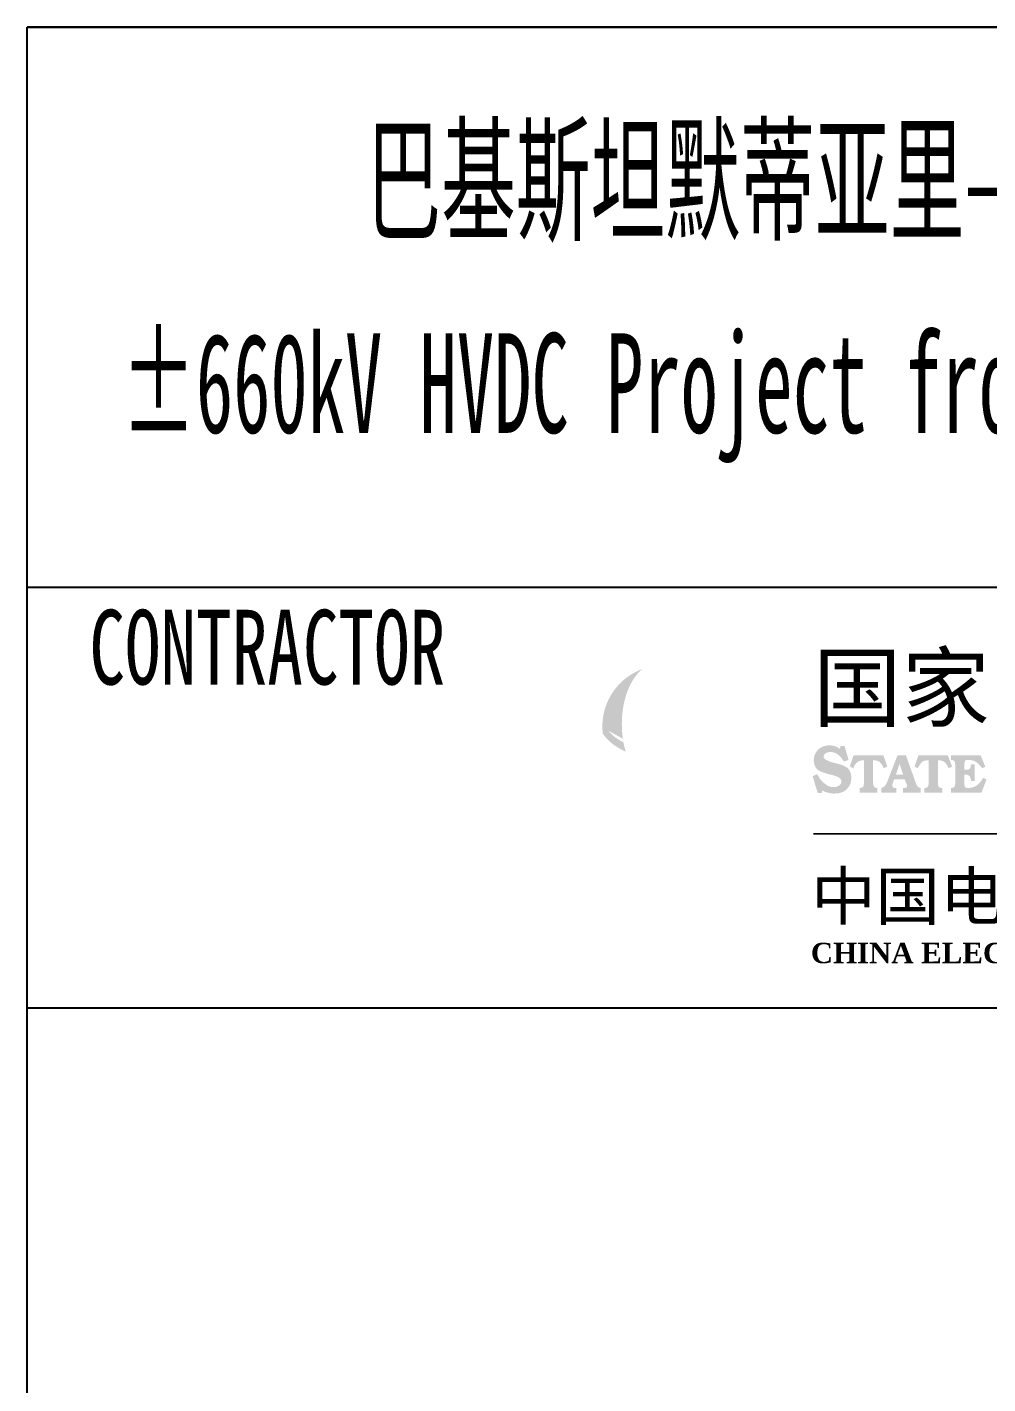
# Model space of a CAD drawing. Header units: millimetres. Extents: x 0 to 841, y 0 to 594.
# Drawn here: x 646 to 684.6, y 67.8 to 122.3 of the extents above; entities that cross this region are included whole.
import ezdxf
from ezdxf.enums import TextEntityAlignment as Align

# ---------------------------------------------------------------- set-up
doc = ezdxf.new("R2010")
doc.units = ezdxf.units.MM
doc.layers.add('GPDRAW', color=1, linetype='Continuous')
doc.styles.add('Cad logo ht', font='simhei.ttf')
doc.styles.add('Cad logo times', font='times.ttf')
doc.styles.add('Cad Logo wryh', font='Microsoft YaHei.ttf')
doc.styles.add('ECL', font='', dxfattribs={"width": 0.7, "height": 3})
doc.styles.add('LXL', font='', dxfattribs={"width": 0.7, "height": 3})
doc.styles.get('ECL').set_extended_font_data('FangSong_GB2312')
doc.styles.get('LXL').set_extended_font_data('仿宋_GB2312')

# ---------------------------------------------------------------- blocks, each defined once
blk = doc.blocks.new('*U20')
at = {"linetype": 'Continuous', "lineweight": 0}
h = blk.add_hatch(color=138, dxfattribs=at)
edge = h.paths.add_edge_path(flags=0)
edge.add_spline(control_points=[(-9.673, 4.669), (-9.642, 4.503), (-9.603, 4.343), (-9.558, 4.191)], knot_values=[0, 0, 0, 0, 0.125, 0.125, 0.125, 0.125], degree=3, periodic=0)
edge.add_spline(control_points=[(-9.558, 4.191), (-9.603, 4.343), (-9.642, 4.503), (-9.673, 4.669)], knot_values=[0, 0, 0, 0, 0.125, 0.125, 0.125, 0.125], degree=3, periodic=0)
edge = h.paths.add_edge_path(flags=0)
edge.add_spline(control_points=[(-9.558, 4.191), (-9.603, 4.343), (-9.642, 4.503), (-9.673, 4.669)], knot_values=[0, 0, 0, 0, 0.125, 0.125, 0.125, 0.125], degree=3, periodic=0)
edge.add_spline(control_points=[(-9.558, 4.191), (-9.603, 4.343), (-9.642, 4.503), (-9.673, 4.669)], knot_values=[0, 0, 0, 0, 0.125, 0.125, 0.125, 0.125], degree=3, periodic=0)
edge = h.paths.add_edge_path(flags=0)
edge.add_spline(control_points=[(-9.558, 4.191), (-9.603, 4.343), (-9.642, 4.503), (-9.673, 4.669)], knot_values=[0, 0, 0, 0, 0.125, 0.125, 0.125, 0.125], degree=3, periodic=0)
edge.add_spline(control_points=[(-9.558, 4.191), (-9.603, 4.343), (-9.642, 4.503), (-9.673, 4.669)], knot_values=[0, 0, 0, 0, 0.125, 0.125, 0.125, 0.125], degree=3, periodic=0)
edge = h.paths.add_edge_path(flags=0)
edge.add_spline(control_points=[(-9.673, 4.669), (-10.004, 4.829), (-10.266, 5.027), (-10.434, 5.255)], knot_values=[0.125, 0.125, 0.125, 0.125, 0.25, 0.25, 0.25, 0.25], degree=3, periodic=0)
edge.add_spline(control_points=[(-9.673, 4.669), (-10.004, 4.829), (-10.266, 5.027), (-10.434, 5.255)], knot_values=[0.125, 0.125, 0.125, 0.125, 0.25, 0.25, 0.25, 0.25], degree=3, periodic=0)
edge = h.paths.add_edge_path(flags=17)
edge.add_spline(control_points=[(-9.673, 4.669), (-10.004, 4.829), (-10.266, 5.027), (-10.434, 5.255)], knot_values=[0.125, 0.125, 0.125, 0.125, 0.25, 0.25, 0.25, 0.25], degree=3, periodic=0)
edge.add_spline(control_points=[(-9.673, 4.669), (-10.004, 4.829), (-10.266, 5.027), (-10.434, 5.255)], knot_values=[0.125, 0.125, 0.125, 0.125, 0.25, 0.25, 0.25, 0.25], degree=3, periodic=0)
edge = h.paths.add_edge_path(flags=16)
edge.add_spline(control_points=[(-9.673, 4.669), (-10.004, 4.829), (-10.266, 5.027), (-10.434, 5.255)], knot_values=[0.125, 0.125, 0.125, 0.125, 0.25, 0.25, 0.25, 0.25], degree=3, periodic=0)
edge.add_spline(control_points=[(-9.673, 4.669), (-10.004, 4.829), (-10.266, 5.027), (-10.434, 5.255)], knot_values=[0.125, 0.125, 0.125, 0.125, 0.25, 0.25, 0.25, 0.25], degree=3, periodic=0)
edge = h.paths.add_edge_path(flags=17)
edge.add_spline(control_points=[(-9.702, 4.847), (-9.737, 5.087), (-9.756, 5.339), (-9.756, 5.598), (-9.756, 5.598), (-9.756, 6.839), (-9.327, 7.91), (-8.708, 8.402)], knot_values=[0.375, 0.375, 0.375, 0.375, 0.5, 0.5, 0.5, 0.5001, 0.625, 0.625, 0.625, 0.625], degree=3, periodic=0)
edge.add_spline(control_points=[(-8.708, 8.402), (-9.327, 7.91), (-9.756, 6.839), (-9.756, 5.598), (-9.756, 5.598), (-9.756, 5.339), (-9.737, 5.087), (-9.702, 4.847)], knot_values=[0.375, 0.375, 0.375, 0.375, 0.5, 0.5, 0.5, 0.5001, 0.625, 0.625, 0.625, 0.625], degree=3, periodic=0)
edge = h.paths.add_edge_path(flags=0)
edge.add_spline(control_points=[(-9.702, 4.847), (-9.737, 5.087), (-9.756, 5.339), (-9.756, 5.598), (-9.756, 5.598), (-9.756, 6.839), (-9.327, 7.91), (-8.708, 8.402)], knot_values=[0.375, 0.375, 0.375, 0.375, 0.5, 0.5, 0.5, 0.5001, 0.625, 0.625, 0.625, 0.625], degree=3, periodic=0)
edge.add_spline(control_points=[(-9.702, 4.847), (-9.737, 5.087), (-9.756, 5.339), (-9.756, 5.598), (-9.756, 5.598), (-9.756, 6.839), (-9.327, 7.91), (-8.708, 8.402)], knot_values=[0.375, 0.375, 0.375, 0.375, 0.5, 0.5, 0.5, 0.5001, 0.625, 0.625, 0.625, 0.625], degree=3, periodic=0)
edge = h.paths.add_edge_path(flags=16)
edge.add_spline(control_points=[(-9.702, 4.847), (-9.737, 5.087), (-9.756, 5.339), (-9.756, 5.598), (-9.756, 5.598), (-9.756, 6.839), (-9.327, 7.91), (-8.708, 8.402)], knot_values=[0.375, 0.375, 0.375, 0.375, 0.5, 0.5, 0.5, 0.5001, 0.625, 0.625, 0.625, 0.625], degree=3, periodic=0)
edge.add_spline(control_points=[(-9.702, 4.847), (-9.737, 5.087), (-9.756, 5.339), (-9.756, 5.598), (-9.756, 5.598), (-9.756, 6.839), (-9.327, 7.91), (-8.708, 8.402)], knot_values=[0.375, 0.375, 0.375, 0.375, 0.5, 0.5, 0.5, 0.5001, 0.625, 0.625, 0.625, 0.625], degree=3, periodic=0)
edge = h.paths.add_edge_path()
edge.add_spline(control_points=[(-10.727, 5.115), (-10.49, 4.743), (-10.08, 4.423), (-9.558, 4.191)], knot_values=[0.875, 0.875, 0.875, 0.875, 1, 1, 1, 1], degree=3, periodic=0)
edge.add_spline(control_points=[(-9.558, 4.191), (-9.603, 4.343), (-9.642, 4.503), (-9.673, 4.669)], knot_values=[0, 0, 0, 0, 0.125, 0.125, 0.125, 0.125], degree=3, periodic=0)
edge.add_spline(control_points=[(-9.673, 4.669), (-10.004, 4.829), (-10.266, 5.027), (-10.434, 5.255)], knot_values=[0.125, 0.125, 0.125, 0.125, 0.25, 0.25, 0.25, 0.25], degree=3, periodic=0)
edge.add_spline(control_points=[(-10.434, 5.255), (-10.226, 5.096), (-9.979, 4.959), (-9.702, 4.847)], knot_values=[0.25, 0.25, 0.25, 0.25, 0.375, 0.375, 0.375, 0.375], degree=3, periodic=0)
edge.add_spline(control_points=[(-9.702, 4.847), (-9.737, 5.087), (-9.756, 5.339), (-9.756, 5.598), (-9.756, 5.598), (-9.756, 6.839), (-9.327, 7.91), (-8.708, 8.402)], knot_values=[0.375, 0.375, 0.375, 0.375, 0.5, 0.5, 0.5, 0.5001, 0.625, 0.625, 0.625, 0.625], degree=3, periodic=0)
edge.add_spline(control_points=[(-8.708, 8.402), (-9.899, 7.965), (-10.748, 6.821), (-10.748, 5.479), (-10.748, 5.479), (-10.748, 5.356), (-10.741, 5.234), (-10.727, 5.115)], knot_values=[0.625, 0.625, 0.625, 0.625, 0.75, 0.75, 0.75, 0.7501, 0.875, 0.875, 0.875, 0.875], degree=3, periodic=0)
edge = h.paths.add_edge_path(flags=16)
edge.add_spline(control_points=[(-10.727, 5.115), (-10.49, 4.743), (-10.08, 4.423), (-9.558, 4.191)], knot_values=[0.875, 0.875, 0.875, 0.875, 1, 1, 1, 1], degree=3, periodic=0)
edge.add_spline(control_points=[(-10.727, 5.115), (-10.49, 4.743), (-10.08, 4.423), (-9.558, 4.191)], knot_values=[0.875, 0.875, 0.875, 0.875, 1, 1, 1, 1], degree=3, periodic=0)
edge = h.paths.add_edge_path(flags=0)
edge.add_spline(control_points=[(-8.708, 8.402), (-9.899, 7.965), (-10.748, 6.821), (-10.748, 5.479), (-10.748, 5.479), (-10.748, 5.356), (-10.741, 5.234), (-10.727, 5.115)], knot_values=[0.625, 0.625, 0.625, 0.625, 0.75, 0.75, 0.75, 0.7501, 0.875, 0.875, 0.875, 0.875], degree=3, periodic=0)
edge.add_spline(control_points=[(-8.708, 8.402), (-9.899, 7.965), (-10.748, 6.821), (-10.748, 5.479), (-10.748, 5.479), (-10.748, 5.356), (-10.741, 5.234), (-10.727, 5.115)], knot_values=[0.625, 0.625, 0.625, 0.625, 0.75, 0.75, 0.75, 0.7501, 0.875, 0.875, 0.875, 0.875], degree=3, periodic=0)
edge = h.paths.add_edge_path(flags=17)
edge.add_spline(control_points=[(-8.708, 8.402), (-9.899, 7.965), (-10.748, 6.821), (-10.748, 5.479), (-10.748, 5.479), (-10.748, 5.356), (-10.741, 5.234), (-10.727, 5.115)], knot_values=[0.625, 0.625, 0.625, 0.625, 0.75, 0.75, 0.75, 0.7501, 0.875, 0.875, 0.875, 0.875], degree=3, periodic=0)
edge.add_spline(control_points=[(-8.708, 8.402), (-9.899, 7.965), (-10.748, 6.821), (-10.748, 5.479), (-10.748, 5.479), (-10.748, 5.356), (-10.741, 5.234), (-10.727, 5.115)], knot_values=[0.625, 0.625, 0.625, 0.625, 0.75, 0.75, 0.75, 0.7501, 0.875, 0.875, 0.875, 0.875], degree=3, periodic=0)
edge = h.paths.add_edge_path(flags=16)
edge.add_spline(control_points=[(-8.708, 8.402), (-9.899, 7.965), (-10.748, 6.821), (-10.748, 5.479), (-10.748, 5.479), (-10.748, 5.356), (-10.741, 5.234), (-10.727, 5.115)], knot_values=[0.625, 0.625, 0.625, 0.625, 0.75, 0.75, 0.75, 0.7501, 0.875, 0.875, 0.875, 0.875], degree=3, periodic=0)
edge.add_spline(control_points=[(-8.708, 8.402), (-9.899, 7.965), (-10.748, 6.821), (-10.748, 5.479), (-10.748, 5.479), (-10.748, 5.356), (-10.741, 5.234), (-10.727, 5.115)], knot_values=[0.625, 0.625, 0.625, 0.625, 0.75, 0.75, 0.75, 0.7501, 0.875, 0.875, 0.875, 0.875], degree=3, periodic=0)
edge = h.paths.add_edge_path(flags=17)
edge.add_spline(control_points=[(-10.727, 5.115), (-10.49, 4.743), (-10.08, 4.423), (-9.558, 4.191)], knot_values=[0.875, 0.875, 0.875, 0.875, 1, 1, 1, 1], degree=3, periodic=0)
edge.add_spline(control_points=[(-10.727, 5.115), (-10.49, 4.743), (-10.08, 4.423), (-9.558, 4.191)], knot_values=[0.875, 0.875, 0.875, 0.875, 1, 1, 1, 1], degree=3, periodic=0)
edge = h.paths.add_edge_path(flags=0)
edge.add_spline(control_points=[(-10.727, 5.115), (-10.49, 4.743), (-10.08, 4.423), (-9.558, 4.191)], knot_values=[0.875, 0.875, 0.875, 0.875, 1, 1, 1, 1], degree=3, periodic=0)
edge.add_spline(control_points=[(-10.727, 5.115), (-10.49, 4.743), (-10.08, 4.423), (-9.558, 4.191)], knot_values=[0.875, 0.875, 0.875, 0.875, 1, 1, 1, 1], degree=3, periodic=0)
edge = h.paths.add_edge_path(flags=0)
edge.add_spline(control_points=[(-10.434, 5.255), (-10.226, 5.096), (-9.979, 4.959), (-9.702, 4.847)], knot_values=[0.25, 0.25, 0.25, 0.25, 0.375, 0.375, 0.375, 0.375], degree=3, periodic=0)
edge.add_spline(control_points=[(-10.434, 5.255), (-10.226, 5.096), (-9.979, 4.959), (-9.702, 4.847)], knot_values=[0.25, 0.25, 0.25, 0.25, 0.375, 0.375, 0.375, 0.375], degree=3, periodic=0)
edge = h.paths.add_edge_path(flags=0)
edge.add_spline(control_points=[(-10.434, 5.255), (-10.226, 5.096), (-9.979, 4.959), (-9.702, 4.847)], knot_values=[0.25, 0.25, 0.25, 0.25, 0.375, 0.375, 0.375, 0.375], degree=3, periodic=0)
edge.add_spline(control_points=[(-10.434, 5.255), (-10.226, 5.096), (-9.979, 4.959), (-9.702, 4.847)], knot_values=[0.25, 0.25, 0.25, 0.25, 0.375, 0.375, 0.375, 0.375], degree=3, periodic=0)
edge = h.paths.add_edge_path(flags=0)
edge.add_spline(control_points=[(-10.434, 5.255), (-10.226, 5.096), (-9.979, 4.959), (-9.702, 4.847)], knot_values=[0.25, 0.25, 0.25, 0.25, 0.375, 0.375, 0.375, 0.375], degree=3, periodic=0)
h = blk.add_hatch(color=138, dxfattribs=at)
edge = h.paths.add_edge_path()
edge.add_spline(control_points=[(1.097, 4.474), (1.178, 4.433), (1.278, 4.393), (1.359, 4.333)], knot_values=[0.970588, 0.970588, 0.970588, 0.970588, 1, 1, 1, 1], degree=3, periodic=0)
edge.add_spline(control_points=[(1.359, 4.333), (1.399, 4.474), (1.399, 4.474), (1.399, 4.474)], knot_values=[0, 0, 0, 0, 0.029412, 0.029412, 0.029412, 0.029412], degree=3, periodic=0)
edge.add_spline(control_points=[(1.399, 4.474), (1.601, 4.474), (1.601, 4.474), (1.601, 4.474)], knot_values=[0.029412, 0.029412, 0.029412, 0.029412, 0.058824, 0.058824, 0.058824, 0.058824], degree=3, periodic=0)
edge.add_spline(control_points=[(1.601, 4.474), (1.802, 3.768), (1.802, 3.768), (1.802, 3.768)], knot_values=[0.058824, 0.058824, 0.058824, 0.058824, 0.088235, 0.088235, 0.088235, 0.088235], degree=3, periodic=0)
edge.add_spline(control_points=[(1.802, 3.768), (1.561, 3.688), (1.561, 3.688), (1.561, 3.688)], knot_values=[0.088235, 0.088235, 0.088235, 0.088235, 0.117647, 0.117647, 0.117647, 0.117647], degree=3, periodic=0)
edge.add_spline(control_points=[(1.561, 3.688), (1.48, 3.829), (1.379, 3.95), (1.258, 4.05)], knot_values=[0.117647, 0.117647, 0.117647, 0.117647, 0.147059, 0.147059, 0.147059, 0.147059], degree=3, periodic=0)
edge.add_spline(control_points=[(1.258, 4.05), (1.137, 4.131), (1.017, 4.171), (0.876, 4.171), (0.876, 4.171), (0.775, 4.171), (0.694, 4.151), (0.634, 4.111)], knot_values=[0.147059, 0.147059, 0.147059, 0.147059, 0.176471, 0.176471, 0.176471, 0.176571, 0.205882, 0.205882, 0.205882, 0.205882], degree=3, periodic=0)
edge.add_spline(control_points=[(0.634, 4.111), (0.573, 4.071), (0.533, 4.01), (0.533, 3.93), (0.533, 3.93), (0.533, 3.809), (0.734, 3.708), (1.097, 3.607)], knot_values=[0.205882, 0.205882, 0.205882, 0.205882, 0.235294, 0.235294, 0.235294, 0.235394, 0.264706, 0.264706, 0.264706, 0.264706], degree=3, periodic=0)
edge.add_spline(control_points=[(1.097, 3.607), (1.158, 3.607), (1.198, 3.587), (1.218, 3.587)], knot_values=[0.264706, 0.264706, 0.264706, 0.264706, 0.294118, 0.294118, 0.294118, 0.294118], degree=3, periodic=0)
edge.add_spline(control_points=[(1.218, 3.587), (1.5, 3.506), (1.681, 3.426), (1.782, 3.325)], knot_values=[0.294118, 0.294118, 0.294118, 0.294118, 0.323529, 0.323529, 0.323529, 0.323529], degree=3, periodic=0)
edge.add_spline(control_points=[(1.782, 3.325), (1.883, 3.204), (1.943, 3.063), (1.943, 2.882), (1.943, 2.882), (1.943, 2.62), (1.863, 2.418), (1.702, 2.277)], knot_values=[0.323529, 0.323529, 0.323529, 0.323529, 0.352941, 0.352941, 0.352941, 0.353041, 0.382353, 0.382353, 0.382353, 0.382353], degree=3, periodic=0)
edge.add_spline(control_points=[(1.702, 2.277), (1.561, 2.116), (1.339, 2.056), (1.097, 2.056), (1.097, 2.056), (0.976, 2.056), (0.876, 2.056), (0.775, 2.096)], knot_values=[0.382353, 0.382353, 0.382353, 0.382353, 0.411765, 0.411765, 0.411765, 0.411865, 0.441176, 0.441176, 0.441176, 0.441176], degree=3, periodic=0)
edge.add_spline(control_points=[(0.775, 2.096), (0.654, 2.116), (0.553, 2.156), (0.473, 2.217)], knot_values=[0.441176, 0.441176, 0.441176, 0.441176, 0.470588, 0.470588, 0.470588, 0.470588], degree=3, periodic=0)
edge.add_spline(control_points=[(0.473, 2.217), (0.432, 2.076), (0.432, 2.076), (0.432, 2.076)], knot_values=[0.470588, 0.470588, 0.470588, 0.470588, 0.5, 0.5, 0.5, 0.5], degree=3, periodic=0)
edge.add_spline(control_points=[(0.432, 2.076), (0.231, 2.076), (0.231, 2.076), (0.231, 2.076)], knot_values=[0.5, 0.5, 0.5, 0.5, 0.529412, 0.529412, 0.529412, 0.529412], degree=3, periodic=0)
edge.add_spline(control_points=[(0.231, 2.076), (-0.031, 2.942), (-0.031, 2.942), (-0.031, 2.942)], knot_values=[0.529412, 0.529412, 0.529412, 0.529412, 0.558824, 0.558824, 0.558824, 0.558824], degree=3, periodic=0)
edge.add_spline(control_points=[(-0.031, 2.942), (0.211, 3.043), (0.211, 3.043), (0.211, 3.043)], knot_values=[0.558824, 0.558824, 0.558824, 0.558824, 0.588235, 0.588235, 0.588235, 0.588235], degree=3, periodic=0)
edge.add_spline(control_points=[(0.211, 3.043), (0.311, 2.821), (0.432, 2.66), (0.593, 2.559)], knot_values=[0.588235, 0.588235, 0.588235, 0.588235, 0.617647, 0.617647, 0.617647, 0.617647], degree=3, periodic=0)
edge.add_spline(control_points=[(0.593, 2.559), (0.734, 2.438), (0.876, 2.378), (1.037, 2.378), (1.037, 2.378), (1.158, 2.378), (1.258, 2.418), (1.339, 2.479)], knot_values=[0.617647, 0.617647, 0.617647, 0.617647, 0.647059, 0.647059, 0.647059, 0.647159, 0.676471, 0.676471, 0.676471, 0.676471], degree=3, periodic=0)
edge.add_spline(control_points=[(1.339, 2.479), (1.42, 2.539), (1.44, 2.6), (1.44, 2.68), (1.44, 2.68), (1.44, 2.821), (1.278, 2.922), (0.956, 3.003)], knot_values=[0.676471, 0.676471, 0.676471, 0.676471, 0.705882, 0.705882, 0.705882, 0.705982, 0.735294, 0.735294, 0.735294, 0.735294], degree=3, periodic=0)
edge.add_spline(control_points=[(0.956, 3.003), (0.916, 3.023), (0.876, 3.023), (0.855, 3.023)], knot_values=[0.735294, 0.735294, 0.735294, 0.735294, 0.764706, 0.764706, 0.764706, 0.764706], degree=3, periodic=0)
edge.add_spline(control_points=[(0.855, 3.023), (0.694, 3.063), (0.573, 3.103), (0.473, 3.144)], knot_values=[0.764706, 0.764706, 0.764706, 0.764706, 0.794118, 0.794118, 0.794118, 0.794118], degree=3, periodic=0)
edge.add_spline(control_points=[(0.473, 3.144), (0.392, 3.184), (0.311, 3.204), (0.291, 3.224)], knot_values=[0.794118, 0.794118, 0.794118, 0.794118, 0.823529, 0.823529, 0.823529, 0.823529], degree=3, periodic=0)
edge.add_spline(control_points=[(0.291, 3.224), (0.19, 3.285), (0.13, 3.365), (0.09, 3.466)], knot_values=[0.823529, 0.823529, 0.823529, 0.823529, 0.852941, 0.852941, 0.852941, 0.852941], degree=3, periodic=0)
edge.add_spline(control_points=[(0.09, 3.466), (0.049, 3.547), (0.029, 3.647), (0.029, 3.748), (0.029, 3.748), (0.029, 3.97), (0.11, 4.151), (0.251, 4.292)], knot_values=[0.852941, 0.852941, 0.852941, 0.852941, 0.882353, 0.882353, 0.882353, 0.882453, 0.911765, 0.911765, 0.911765, 0.911765], degree=3, periodic=0)
edge.add_spline(control_points=[(0.251, 4.292), (0.412, 4.433), (0.593, 4.514), (0.835, 4.514), (0.835, 4.514), (0.916, 4.514), (1.017, 4.494), (1.097, 4.474)], knot_values=[0.911765, 0.911765, 0.911765, 0.911765, 0.941176, 0.941176, 0.941176, 0.941276, 0.970588, 0.970588, 0.970588, 0.970588], degree=3, periodic=0)
h = blk.add_hatch(color=138, dxfattribs=at)
edge = h.paths.add_edge_path()
edge.add_spline(control_points=[(1.863, 3.426), (1.863, 3.426), (2.064, 4.01), (2.064, 4.01)], knot_values=[1, 1, 1, 1, 1.440563, 1.440563, 1.440563, 1.440563], degree=3, periodic=0)
edge.add_spline(control_points=[(2.064, 4.01), (3.576, 4.01), (3.576, 4.01), (3.576, 4.01)], knot_values=[0, 0, 0, 0, 0.052632, 0.052632, 0.052632, 0.052632], degree=3, periodic=0)
edge.add_spline(control_points=[(3.576, 4.01), (3.777, 3.426), (3.777, 3.426), (3.777, 3.426)], knot_values=[0.052632, 0.052632, 0.052632, 0.052632, 0.105263, 0.105263, 0.105263, 0.105263], degree=3, periodic=0)
edge.add_spline(control_points=[(3.777, 3.426), (3.596, 3.345), (3.596, 3.345), (3.596, 3.345)], knot_values=[0.105263, 0.105263, 0.105263, 0.105263, 0.157895, 0.157895, 0.157895, 0.157895], degree=3, periodic=0)
edge.add_spline(control_points=[(3.596, 3.345), (3.535, 3.506), (3.455, 3.607), (3.374, 3.668)], knot_values=[0.157895, 0.157895, 0.157895, 0.157895, 0.210526, 0.210526, 0.210526, 0.210526], degree=3, periodic=0)
edge.add_spline(control_points=[(3.374, 3.668), (3.293, 3.728), (3.213, 3.748), (3.092, 3.748), (3.092, 3.748), (3.052, 3.748), (3.052, 3.748), (3.052, 3.748)], knot_values=[0.210526, 0.210526, 0.210526, 0.210526, 0.263158, 0.263158, 0.263158, 0.263258, 0.315789, 0.315789, 0.315789, 0.315789], degree=3, periodic=0)
edge.add_spline(control_points=[(3.052, 3.748), (3.052, 2.68), (3.052, 2.68), (3.052, 2.68)], knot_values=[0.315789, 0.315789, 0.315789, 0.315789, 0.368421, 0.368421, 0.368421, 0.368421], degree=3, periodic=0)
edge.add_spline(control_points=[(3.052, 2.68), (3.052, 2.539), (3.072, 2.438), (3.112, 2.398)], knot_values=[0.368421, 0.368421, 0.368421, 0.368421, 0.421053, 0.421053, 0.421053, 0.421053], degree=3, periodic=0)
edge.add_spline(control_points=[(3.112, 2.398), (3.132, 2.358), (3.193, 2.338), (3.273, 2.338)], knot_values=[0.421053, 0.421053, 0.421053, 0.421053, 0.473684, 0.473684, 0.473684, 0.473684], degree=3, periodic=0)
edge.add_spline(control_points=[(3.273, 2.338), (3.273, 2.096), (3.273, 2.096), (3.273, 2.096)], knot_values=[0.473684, 0.473684, 0.473684, 0.473684, 0.526316, 0.526316, 0.526316, 0.526316], degree=3, periodic=0)
edge.add_spline(control_points=[(3.273, 2.096), (2.367, 2.096), (2.367, 2.096), (2.367, 2.096)], knot_values=[0.526316, 0.526316, 0.526316, 0.526316, 0.578947, 0.578947, 0.578947, 0.578947], degree=3, periodic=0)
edge.add_spline(control_points=[(2.367, 2.096), (2.367, 2.338), (2.367, 2.338), (2.367, 2.338)], knot_values=[0.578947, 0.578947, 0.578947, 0.578947, 0.631579, 0.631579, 0.631579, 0.631579], degree=3, periodic=0)
edge.add_spline(control_points=[(2.367, 2.338), (2.447, 2.338), (2.508, 2.358), (2.548, 2.398)], knot_values=[0.631579, 0.631579, 0.631579, 0.631579, 0.684211, 0.684211, 0.684211, 0.684211], degree=3, periodic=0)
edge.add_spline(control_points=[(2.548, 2.398), (2.568, 2.438), (2.588, 2.539), (2.588, 2.68), (2.588, 2.68), (2.588, 3.748), (2.588, 3.748), (2.588, 3.748)], knot_values=[0.684211, 0.684211, 0.684211, 0.684211, 0.736842, 0.736842, 0.736842, 0.736942, 0.789474, 0.789474, 0.789474, 0.789474], degree=3, periodic=0)
edge.add_spline(control_points=[(2.588, 3.748), (2.568, 3.748), (2.568, 3.748), (2.568, 3.748)], knot_values=[0.789474, 0.789474, 0.789474, 0.789474, 0.842105, 0.842105, 0.842105, 0.842105], degree=3, periodic=0)
edge.add_spline(control_points=[(2.568, 3.748), (2.447, 3.748), (2.346, 3.728), (2.266, 3.668)], knot_values=[0.842105, 0.842105, 0.842105, 0.842105, 0.894737, 0.894737, 0.894737, 0.894737], degree=3, periodic=0)
edge.add_spline(control_points=[(2.266, 3.668), (2.185, 3.607), (2.105, 3.506), (2.044, 3.345)], knot_values=[0.894737, 0.894737, 0.894737, 0.894737, 0.947368, 0.947368, 0.947368, 0.947368], degree=3, periodic=0)
edge.add_spline(control_points=[(2.044, 3.345), (1.863, 3.426), (1.863, 3.426), (1.863, 3.426)], knot_values=[0.947368, 0.947368, 0.947368, 0.947368, 1, 1, 1, 1], degree=3, periodic=0)
h = blk.add_hatch(color=138, dxfattribs=at)
edge = h.paths.add_edge_path()
edge.add_spline(control_points=[(4.301, 4.01), (4.301, 4.01), (3.777, 2.66), (3.777, 2.66)], knot_values=[1, 1, 1, 1, 2.032163, 2.032163, 2.032163, 2.032163], degree=3, periodic=0)
edge.add_spline(control_points=[(3.777, 2.66), (3.777, 2.66), (3.777, 2.64), (3.757, 2.62)], knot_values=[0, 0, 0, 0, 0.041667, 0.041667, 0.041667, 0.041667], degree=3, periodic=0)
edge.add_spline(control_points=[(3.757, 2.62), (3.696, 2.459), (3.596, 2.358), (3.475, 2.338)], knot_values=[0.041667, 0.041667, 0.041667, 0.041667, 0.083333, 0.083333, 0.083333, 0.083333], degree=3, periodic=0)
edge.add_spline(control_points=[(3.475, 2.338), (3.475, 2.096), (3.475, 2.096), (3.475, 2.096)], knot_values=[0.083333, 0.083333, 0.083333, 0.083333, 0.125, 0.125, 0.125, 0.125], degree=3, periodic=0)
edge.add_spline(control_points=[(3.475, 2.096), (4.241, 2.096), (4.241, 2.096), (4.241, 2.096)], knot_values=[0.125, 0.125, 0.125, 0.125, 0.166667, 0.166667, 0.166667, 0.166667], degree=3, periodic=0)
edge.add_spline(control_points=[(4.241, 2.096), (4.241, 2.338), (4.241, 2.338), (4.241, 2.338)], knot_values=[0.166667, 0.166667, 0.166667, 0.166667, 0.208333, 0.208333, 0.208333, 0.208333], degree=3, periodic=0)
edge.add_spline(control_points=[(4.241, 2.338), (4.16, 2.338), (4.099, 2.338), (4.079, 2.358)], knot_values=[0.208333, 0.208333, 0.208333, 0.208333, 0.25, 0.25, 0.25, 0.25], degree=3, periodic=0)
edge.add_spline(control_points=[(4.079, 2.358), (4.039, 2.378), (4.039, 2.418), (4.039, 2.459), (4.039, 2.459), (4.039, 2.479), (4.039, 2.479), (4.039, 2.499)], knot_values=[0.25, 0.25, 0.25, 0.25, 0.291667, 0.291667, 0.291667, 0.291767, 0.333333, 0.333333, 0.333333, 0.333333], degree=3, periodic=0)
edge.add_spline(control_points=[(4.039, 2.499), (4.039, 2.499), (4.039, 2.519), (4.039, 2.519)], knot_values=[0.333333, 0.333333, 0.333333, 0.333333, 0.375, 0.375, 0.375, 0.375], degree=3, periodic=0)
edge.add_spline(control_points=[(4.039, 2.519), (4.12, 2.781), (4.12, 2.781), (4.12, 2.781)], knot_values=[0.375, 0.375, 0.375, 0.375, 0.416667, 0.416667, 0.416667, 0.416667], degree=3, periodic=0)
edge.add_spline(control_points=[(4.12, 2.781), (4.664, 2.781), (4.664, 2.781), (4.664, 2.781)], knot_values=[0.416667, 0.416667, 0.416667, 0.416667, 0.458333, 0.458333, 0.458333, 0.458333], degree=3, periodic=0)
edge.add_spline(control_points=[(4.664, 2.781), (4.764, 2.519), (4.764, 2.519), (4.764, 2.519)], knot_values=[0.458333, 0.458333, 0.458333, 0.458333, 0.5, 0.5, 0.5, 0.5], degree=3, periodic=0)
edge.add_spline(control_points=[(4.764, 2.519), (4.764, 2.519), (4.785, 2.499), (4.785, 2.479)], knot_values=[0.5, 0.5, 0.5, 0.5, 0.541667, 0.541667, 0.541667, 0.541667], degree=3, periodic=0)
edge.add_spline(control_points=[(4.785, 2.479), (4.785, 2.479), (4.785, 2.459), (4.785, 2.438), (4.785, 2.438), (4.785, 2.398), (4.764, 2.378), (4.744, 2.358), (4.744, 2.358), (4.724, 2.338), (4.664, 2.338), (4.603, 2.338), (4.603, 2.338), (4.583, 2.338), (4.583, 2.338), (4.583, 2.338)], knot_values=[0.541667, 0.541667, 0.541667, 0.541667, 0.583333, 0.583333, 0.583333, 0.583433, 0.625, 0.625, 0.625, 0.6251, 0.666667, 0.666667, 0.666667, 0.666767, 0.708333, 0.708333, 0.708333, 0.708333], degree=3, periodic=0)
edge.add_spline(control_points=[(4.583, 2.338), (4.583, 2.096), (4.583, 2.096), (4.583, 2.096)], knot_values=[0.708333, 0.708333, 0.708333, 0.708333, 0.75, 0.75, 0.75, 0.75], degree=3, periodic=0)
edge.add_spline(control_points=[(4.583, 2.096), (5.47, 2.096), (5.47, 2.096), (5.47, 2.096)], knot_values=[0.75, 0.75, 0.75, 0.75, 0.791667, 0.791667, 0.791667, 0.791667], degree=3, periodic=0)
edge.add_spline(control_points=[(5.47, 2.096), (5.47, 2.338), (5.47, 2.338), (5.47, 2.338)], knot_values=[0.791667, 0.791667, 0.791667, 0.791667, 0.833333, 0.833333, 0.833333, 0.833333], degree=3, periodic=0)
edge.add_spline(control_points=[(5.47, 2.338), (5.369, 2.338), (5.288, 2.438), (5.228, 2.579)], knot_values=[0.833333, 0.833333, 0.833333, 0.833333, 0.875, 0.875, 0.875, 0.875], degree=3, periodic=0)
edge.add_spline(control_points=[(5.228, 2.579), (5.228, 2.6), (5.228, 2.6), (5.228, 2.6)], knot_values=[0.875, 0.875, 0.875, 0.875, 0.916667, 0.916667, 0.916667, 0.916667], degree=3, periodic=0)
edge.add_spline(control_points=[(5.228, 2.6), (4.724, 4.01), (4.724, 4.01), (4.724, 4.01)], knot_values=[0.916667, 0.916667, 0.916667, 0.916667, 0.958333, 0.958333, 0.958333, 0.958333], degree=3, periodic=0)
edge.add_spline(control_points=[(4.724, 4.01), (4.301, 4.01), (4.301, 4.01), (4.301, 4.01)], knot_values=[0.958333, 0.958333, 0.958333, 0.958333, 1, 1, 1, 1], degree=3, periodic=0)
edge = h.paths.add_edge_path(flags=16)
edge.add_spline(control_points=[(4.402, 3.567), (4.402, 3.567), (4.583, 3.023), (4.583, 3.023)], knot_values=[1, 1, 1, 1, 1.408747, 1.408747, 1.408747, 1.408747], degree=3, periodic=0)
edge.add_spline(control_points=[(4.583, 3.023), (4.22, 3.023), (4.22, 3.023), (4.22, 3.023)], knot_values=[0, 0, 0, 0, 0.5, 0.5, 0.5, 0.5], degree=3, periodic=0)
edge.add_spline(control_points=[(4.22, 3.023), (4.402, 3.567), (4.402, 3.567), (4.402, 3.567)], knot_values=[0.5, 0.5, 0.5, 0.5, 1, 1, 1, 1], degree=3, periodic=0)
h = blk.add_hatch(color=138, dxfattribs=at)
edge = h.paths.add_edge_path()
edge.add_spline(control_points=[(5.167, 3.426), (5.167, 3.426), (5.369, 4.01), (5.369, 4.01)], knot_values=[1, 1, 1, 1, 1.440567, 1.440567, 1.440567, 1.440567], degree=3, periodic=0)
edge.add_spline(control_points=[(5.369, 4.01), (6.86, 4.01), (6.86, 4.01), (6.86, 4.01)], knot_values=[0, 0, 0, 0, 0.052632, 0.052632, 0.052632, 0.052632], degree=3, periodic=0)
edge.add_spline(control_points=[(6.86, 4.01), (7.082, 3.426), (7.082, 3.426), (7.082, 3.426)], knot_values=[0.052632, 0.052632, 0.052632, 0.052632, 0.105263, 0.105263, 0.105263, 0.105263], degree=3, periodic=0)
edge.add_spline(control_points=[(7.082, 3.426), (6.9, 3.345), (6.9, 3.345), (6.9, 3.345)], knot_values=[0.105263, 0.105263, 0.105263, 0.105263, 0.157895, 0.157895, 0.157895, 0.157895], degree=3, periodic=0)
edge.add_spline(control_points=[(6.9, 3.345), (6.84, 3.506), (6.759, 3.607), (6.679, 3.668)], knot_values=[0.157895, 0.157895, 0.157895, 0.157895, 0.210526, 0.210526, 0.210526, 0.210526], degree=3, periodic=0)
edge.add_spline(control_points=[(6.679, 3.668), (6.598, 3.728), (6.497, 3.748), (6.376, 3.748), (6.376, 3.748), (6.356, 3.748), (6.356, 3.748), (6.356, 3.748)], knot_values=[0.210526, 0.210526, 0.210526, 0.210526, 0.263158, 0.263158, 0.263158, 0.263258, 0.315789, 0.315789, 0.315789, 0.315789], degree=3, periodic=0)
edge.add_spline(control_points=[(6.356, 3.748), (6.356, 2.68), (6.356, 2.68), (6.356, 2.68)], knot_values=[0.315789, 0.315789, 0.315789, 0.315789, 0.368421, 0.368421, 0.368421, 0.368421], degree=3, periodic=0)
edge.add_spline(control_points=[(6.356, 2.68), (6.356, 2.539), (6.376, 2.438), (6.397, 2.398)], knot_values=[0.368421, 0.368421, 0.368421, 0.368421, 0.421053, 0.421053, 0.421053, 0.421053], degree=3, periodic=0)
edge.add_spline(control_points=[(6.397, 2.398), (6.437, 2.358), (6.477, 2.338), (6.578, 2.338)], knot_values=[0.421053, 0.421053, 0.421053, 0.421053, 0.473684, 0.473684, 0.473684, 0.473684], degree=3, periodic=0)
edge.add_spline(control_points=[(6.578, 2.338), (6.578, 2.096), (6.578, 2.096), (6.578, 2.096)], knot_values=[0.473684, 0.473684, 0.473684, 0.473684, 0.526316, 0.526316, 0.526316, 0.526316], degree=3, periodic=0)
edge.add_spline(control_points=[(6.578, 2.096), (5.671, 2.096), (5.671, 2.096), (5.671, 2.096)], knot_values=[0.526316, 0.526316, 0.526316, 0.526316, 0.578947, 0.578947, 0.578947, 0.578947], degree=3, periodic=0)
edge.add_spline(control_points=[(5.671, 2.096), (5.671, 2.338), (5.671, 2.338), (5.671, 2.338)], knot_values=[0.578947, 0.578947, 0.578947, 0.578947, 0.631579, 0.631579, 0.631579, 0.631579], degree=3, periodic=0)
edge.add_spline(control_points=[(5.671, 2.338), (5.752, 2.338), (5.812, 2.358), (5.832, 2.398)], knot_values=[0.631579, 0.631579, 0.631579, 0.631579, 0.684211, 0.684211, 0.684211, 0.684211], degree=3, periodic=0)
edge.add_spline(control_points=[(5.832, 2.398), (5.873, 2.438), (5.893, 2.539), (5.893, 2.68), (5.893, 2.68), (5.893, 3.748), (5.893, 3.748), (5.893, 3.748)], knot_values=[0.684211, 0.684211, 0.684211, 0.684211, 0.736842, 0.736842, 0.736842, 0.736942, 0.789474, 0.789474, 0.789474, 0.789474], degree=3, periodic=0)
edge.add_spline(control_points=[(5.893, 3.748), (5.853, 3.748), (5.853, 3.748), (5.853, 3.748)], knot_values=[0.789474, 0.789474, 0.789474, 0.789474, 0.842105, 0.842105, 0.842105, 0.842105], degree=3, periodic=0)
edge.add_spline(control_points=[(5.853, 3.748), (5.732, 3.748), (5.631, 3.728), (5.55, 3.668)], knot_values=[0.842105, 0.842105, 0.842105, 0.842105, 0.894737, 0.894737, 0.894737, 0.894737], degree=3, periodic=0)
edge.add_spline(control_points=[(5.55, 3.668), (5.49, 3.607), (5.409, 3.506), (5.329, 3.345)], knot_values=[0.894737, 0.894737, 0.894737, 0.894737, 0.947368, 0.947368, 0.947368, 0.947368], degree=3, periodic=0)
edge.add_spline(control_points=[(5.329, 3.345), (5.167, 3.426), (5.167, 3.426), (5.167, 3.426)], knot_values=[0.947368, 0.947368, 0.947368, 0.947368, 1, 1, 1, 1], degree=3, periodic=0)
h = blk.add_hatch(color=138, dxfattribs=at)
edge = h.paths.add_edge_path()
edge.add_spline(control_points=[(7.021, 3.768), (7.021, 3.768), (7.021, 4.01), (7.021, 4.01)], knot_values=[1, 1, 1, 1, 1.17234, 1.17234, 1.17234, 1.17234], degree=3, periodic=0)
edge.add_spline(control_points=[(7.021, 4.01), (8.532, 4.01), (8.532, 4.01), (8.532, 4.01)], knot_values=[0, 0, 0, 0, 0.032258, 0.032258, 0.032258, 0.032258], degree=3, periodic=0)
edge.add_spline(control_points=[(8.532, 4.01), (8.774, 3.426), (8.774, 3.426), (8.774, 3.426)], knot_values=[0.032258, 0.032258, 0.032258, 0.032258, 0.064516, 0.064516, 0.064516, 0.064516], degree=3, periodic=0)
edge.add_spline(control_points=[(8.774, 3.426), (8.613, 3.345), (8.613, 3.345), (8.613, 3.345)], knot_values=[0.064516, 0.064516, 0.064516, 0.064516, 0.096774, 0.096774, 0.096774, 0.096774], degree=3, periodic=0)
edge.add_spline(control_points=[(8.613, 3.345), (8.512, 3.486), (8.412, 3.587), (8.291, 3.668)], knot_values=[0.096774, 0.096774, 0.096774, 0.096774, 0.129032, 0.129032, 0.129032, 0.129032], degree=3, periodic=0)
edge.add_spline(control_points=[(8.291, 3.668), (8.17, 3.748), (8.049, 3.768), (7.908, 3.768), (7.908, 3.768), (7.827, 3.768), (7.787, 3.768), (7.747, 3.728), (7.747, 3.728), (7.726, 3.708), (7.706, 3.627), (7.706, 3.527), (7.706, 3.527), (7.706, 3.265), (7.706, 3.265), (7.706, 3.265)], knot_values=[0.129032, 0.129032, 0.129032, 0.129032, 0.16129, 0.16129, 0.16129, 0.16139, 0.193548, 0.193548, 0.193548, 0.193648, 0.225806, 0.225806, 0.225806, 0.225906, 0.258065, 0.258065, 0.258065, 0.258065], degree=3, periodic=0)
edge.add_spline(control_points=[(7.706, 3.265), (7.787, 3.265), (7.787, 3.265), (7.787, 3.265)], knot_values=[0.258065, 0.258065, 0.258065, 0.258065, 0.290323, 0.290323, 0.290323, 0.290323], degree=3, periodic=0)
edge.add_spline(control_points=[(7.787, 3.265), (7.888, 3.265), (7.948, 3.285), (7.988, 3.325), (7.988, 3.325), (8.009, 3.345), (8.029, 3.426), (8.049, 3.547)], knot_values=[0.290323, 0.290323, 0.290323, 0.290323, 0.322581, 0.322581, 0.322581, 0.322681, 0.354839, 0.354839, 0.354839, 0.354839], degree=3, periodic=0)
edge.add_spline(control_points=[(8.049, 3.547), (8.23, 3.547), (8.23, 3.547), (8.23, 3.547)], knot_values=[0.354839, 0.354839, 0.354839, 0.354839, 0.387097, 0.387097, 0.387097, 0.387097], degree=3, periodic=0)
edge.add_spline(control_points=[(8.23, 3.547), (8.23, 2.7), (8.23, 2.7), (8.23, 2.7)], knot_values=[0.387097, 0.387097, 0.387097, 0.387097, 0.419355, 0.419355, 0.419355, 0.419355], degree=3, periodic=0)
edge.add_spline(control_points=[(8.23, 2.7), (8.049, 2.7), (8.049, 2.7), (8.049, 2.7)], knot_values=[0.419355, 0.419355, 0.419355, 0.419355, 0.451613, 0.451613, 0.451613, 0.451613], degree=3, periodic=0)
edge.add_spline(control_points=[(8.049, 2.7), (8.029, 2.801), (8.009, 2.882), (7.968, 2.942)], knot_values=[0.451613, 0.451613, 0.451613, 0.451613, 0.483871, 0.483871, 0.483871, 0.483871], degree=3, periodic=0)
edge.add_spline(control_points=[(7.968, 2.942), (7.928, 2.982), (7.867, 3.023), (7.787, 3.023), (7.787, 3.023), (7.706, 3.023), (7.706, 3.023), (7.706, 3.023)], knot_values=[0.483871, 0.483871, 0.483871, 0.483871, 0.516129, 0.516129, 0.516129, 0.516229, 0.548387, 0.548387, 0.548387, 0.548387], degree=3, periodic=0)
edge.add_spline(control_points=[(7.706, 3.023), (7.706, 2.579), (7.706, 2.579), (7.706, 2.579)], knot_values=[0.548387, 0.548387, 0.548387, 0.548387, 0.580645, 0.580645, 0.580645, 0.580645], degree=3, periodic=0)
edge.add_spline(control_points=[(7.706, 2.579), (7.706, 2.459), (7.726, 2.398), (7.747, 2.378)], knot_values=[0.580645, 0.580645, 0.580645, 0.580645, 0.612903, 0.612903, 0.612903, 0.612903], degree=3, periodic=0)
edge.add_spline(control_points=[(7.747, 2.378), (7.787, 2.338), (7.827, 2.338), (7.908, 2.338), (7.908, 2.338), (8.049, 2.338), (8.19, 2.378), (8.331, 2.459)], knot_values=[0.612903, 0.612903, 0.612903, 0.612903, 0.645161, 0.645161, 0.645161, 0.645261, 0.677419, 0.677419, 0.677419, 0.677419], degree=3, periodic=0)
edge.add_spline(control_points=[(8.331, 2.459), (8.452, 2.559), (8.573, 2.68), (8.673, 2.862)], knot_values=[0.677419, 0.677419, 0.677419, 0.677419, 0.709677, 0.709677, 0.709677, 0.709677], degree=3, periodic=0)
edge.add_spline(control_points=[(8.673, 2.862), (8.835, 2.761), (8.835, 2.761), (8.835, 2.761)], knot_values=[0.709677, 0.709677, 0.709677, 0.709677, 0.741935, 0.741935, 0.741935, 0.741935], degree=3, periodic=0)
edge.add_spline(control_points=[(8.835, 2.761), (8.573, 2.096), (8.573, 2.096), (8.573, 2.096)], knot_values=[0.741935, 0.741935, 0.741935, 0.741935, 0.774194, 0.774194, 0.774194, 0.774194], degree=3, periodic=0)
edge.add_spline(control_points=[(8.573, 2.096), (7.021, 2.096), (7.021, 2.096), (7.021, 2.096)], knot_values=[0.774194, 0.774194, 0.774194, 0.774194, 0.806452, 0.806452, 0.806452, 0.806452], degree=3, periodic=0)
edge.add_spline(control_points=[(7.021, 2.096), (7.021, 2.338), (7.021, 2.338), (7.021, 2.338)], knot_values=[0.806452, 0.806452, 0.806452, 0.806452, 0.83871, 0.83871, 0.83871, 0.83871], degree=3, periodic=0)
edge.add_spline(control_points=[(7.021, 2.338), (7.102, 2.338), (7.162, 2.358), (7.203, 2.398)], knot_values=[0.83871, 0.83871, 0.83871, 0.83871, 0.870968, 0.870968, 0.870968, 0.870968], degree=3, periodic=0)
edge.add_spline(control_points=[(7.203, 2.398), (7.223, 2.438), (7.243, 2.539), (7.243, 2.68), (7.243, 2.68), (7.243, 3.426), (7.243, 3.426), (7.243, 3.426)], knot_values=[0.870968, 0.870968, 0.870968, 0.870968, 0.903226, 0.903226, 0.903226, 0.903326, 0.935484, 0.935484, 0.935484, 0.935484], degree=3, periodic=0)
edge.add_spline(control_points=[(7.243, 3.426), (7.243, 3.567), (7.223, 3.668), (7.203, 3.708)], knot_values=[0.935484, 0.935484, 0.935484, 0.935484, 0.967742, 0.967742, 0.967742, 0.967742], degree=3, periodic=0)
edge.add_spline(control_points=[(7.203, 3.708), (7.162, 3.748), (7.102, 3.768), (7.021, 3.768)], knot_values=[0.967742, 0.967742, 0.967742, 0.967742, 1, 1, 1, 1], degree=3, periodic=0)
at = {"color": 138, "const_width": 0.1}
blk.add_lwpolyline([(51.724, 0), (0, 0)], dxfattribs=at)
at = {"color": 138, "ltscale": 5, "insert": (0, 9.111), "char_height": 3.3, "width": 20.15422, "attachment_point": 1, "style": 'Cad Logo wryh'}
blk.add_mtext('{\\fMicrosoft YaHei|b1|i0|c134|p34;国家电网}', dxfattribs=at)
at = {"color": 138, "width": 55.48155, "attachment_point": 1}
for s, insert, char_height, style in [('{\\fSimHei|b1|i0|c134|p49;中国电力技术装备有限公司}', (-0.096, -1.98), 2.4, 'Cad logo ht'), ('{\\fTimes New Roman|b1|i0|c186|p18;CHINA ELECTRIC POWER EQUIPMENT AND TECHNOLOGY CO.,LTD.}', (-0.121, -5.554), 1.04, 'Cad logo times')]:
    blk.add_mtext(s, dxfattribs=dict(at, insert=insert, char_height=char_height, style=style))
blk = doc.blocks.new('*U26')
at = {"color": 0, "style": 'LXL', "width": 0.55}
for s, p in [('巴基斯坦默蒂亚里—拉合尔±660kV直流输电工程', (-0.69, 4.386)), ('±660kV HVDC Project from Matiari to Lahore in Pakistan', (-1.451, -4.233))]:
    blk.add_text(s, height=4, dxfattribs=at).set_placement(p, align=Align.MIDDLE)
blk = doc.blocks.new('XXDAFRAM-CH-HENG-A1')
at = {"layer": 'GPDRAW', "color": 4, "linetype": 'Continuous'}
blk.add_line((831, 122.267), (646, 122.267), dxfattribs=at)
blk.add_line((831, 122.267), (646, 122.267), dxfattribs=at)
at = {"layer": 'GPDRAW', "color": 1, "linetype": 'Continuous'}
for p, q in [((646, 60.278), (646, 122.267)), ((646, 122.267), (831, 122.267))]:
    blk.add_line(p, q, dxfattribs=at)
at = {"layer": 'GPDRAW'}
for p, q in [((831, 99.769), (646, 99.769)), ((831, 82.889), (646, 82.889))]:
    blk.add_line(p, q, dxfattribs=at)
blk.add_blockref('*U26', (692.388, 111.793))
at = {"color": 138, "xscale": 0.7874015748038801, "yscale": 0.7874015748029706, "zscale": 0.7874015748031497}
blk.add_blockref('*U20', (677.552, 89.882), dxfattribs=at)
at = {"linetype": 'Continuous', "style": 'ECL', "width": 0.7}
for tag, height, p in [('DESIGNSTATUS', 3.5, (818.853, 76.574)), ('DESIGNSTATUS', 3.5, (818.853, 76.574)), ('ENDESIGNSTATUS', 3.5, (818.89, 70.889)), ('ENDESIGNSTATUS', 3.5, (818.89, 70.889)), ('V', 4, (778.583, 63.46)), ('O', 4, (784.75, 63.46)), ('L', 4, (790.917, 63.46)), ('N', 4, (797.083, 63.46)), ('D', 4, (809.417, 63.46)), ('W', 4, (815.583, 63.46)), ('G', 4, (821.75, 63.46)), ('VEREN40', 4, (827.822, 63.302)), ('DWGNAME1', 5, (768.762, 48.806)), ('DWGENAME1', 5, (768.979, 42.707)), ('DWGNAME', 5, (768.733, 42.425)), ('DWGNAME2', 5, (769.115, 35.27)), ('DWGENAME', 5, (769.239, 35.309)), ('DWGENAME2', 5, (769.396, 28.811)), ('DWGNO', 5, (758.81, 15.139)), ('VEREN40', 4, (825.773, 15.223))]:
    blk.add_attdef(tag, text='', height=height, dxfattribs=at).set_placement(p, align=Align.MIDDLE)
at = {"style": 'ECL', "width": 0.7, "flags": 1}
for p in [(697.389, 48.278), (697.389, 40.278), (697.389, 32.278), (697.389, 24.278)]:
    blk.add_attdef('DATE', text='', height=5, dxfattribs=at).set_placement(p, align=Align.MIDDLE)
for tag, p in [('SJ1', (666.556, 44.278)), ('JH', (666.556, 36.278)), ('SH1', (666.556, 28.278)), ('PZ', (666.556, 20.278)), ('BL', (666.556, 10))]:
    blk.add_attdef(tag, p, '', height=5, dxfattribs=at)
at = {"layer": 'GPDRAW', "style": 'LXL', "width": 0.7}
blk.add_text('CONTRACTOR', height=3, dxfattribs=at).set_placement((648.497, 95.876))

msp = doc.modelspace()

# ---------------------------------------------------------------- block references
msp.add_blockref('XXDAFRAM-CH-HENG-A1', (0, 0))

doc.saveas('drawing.dxf')
